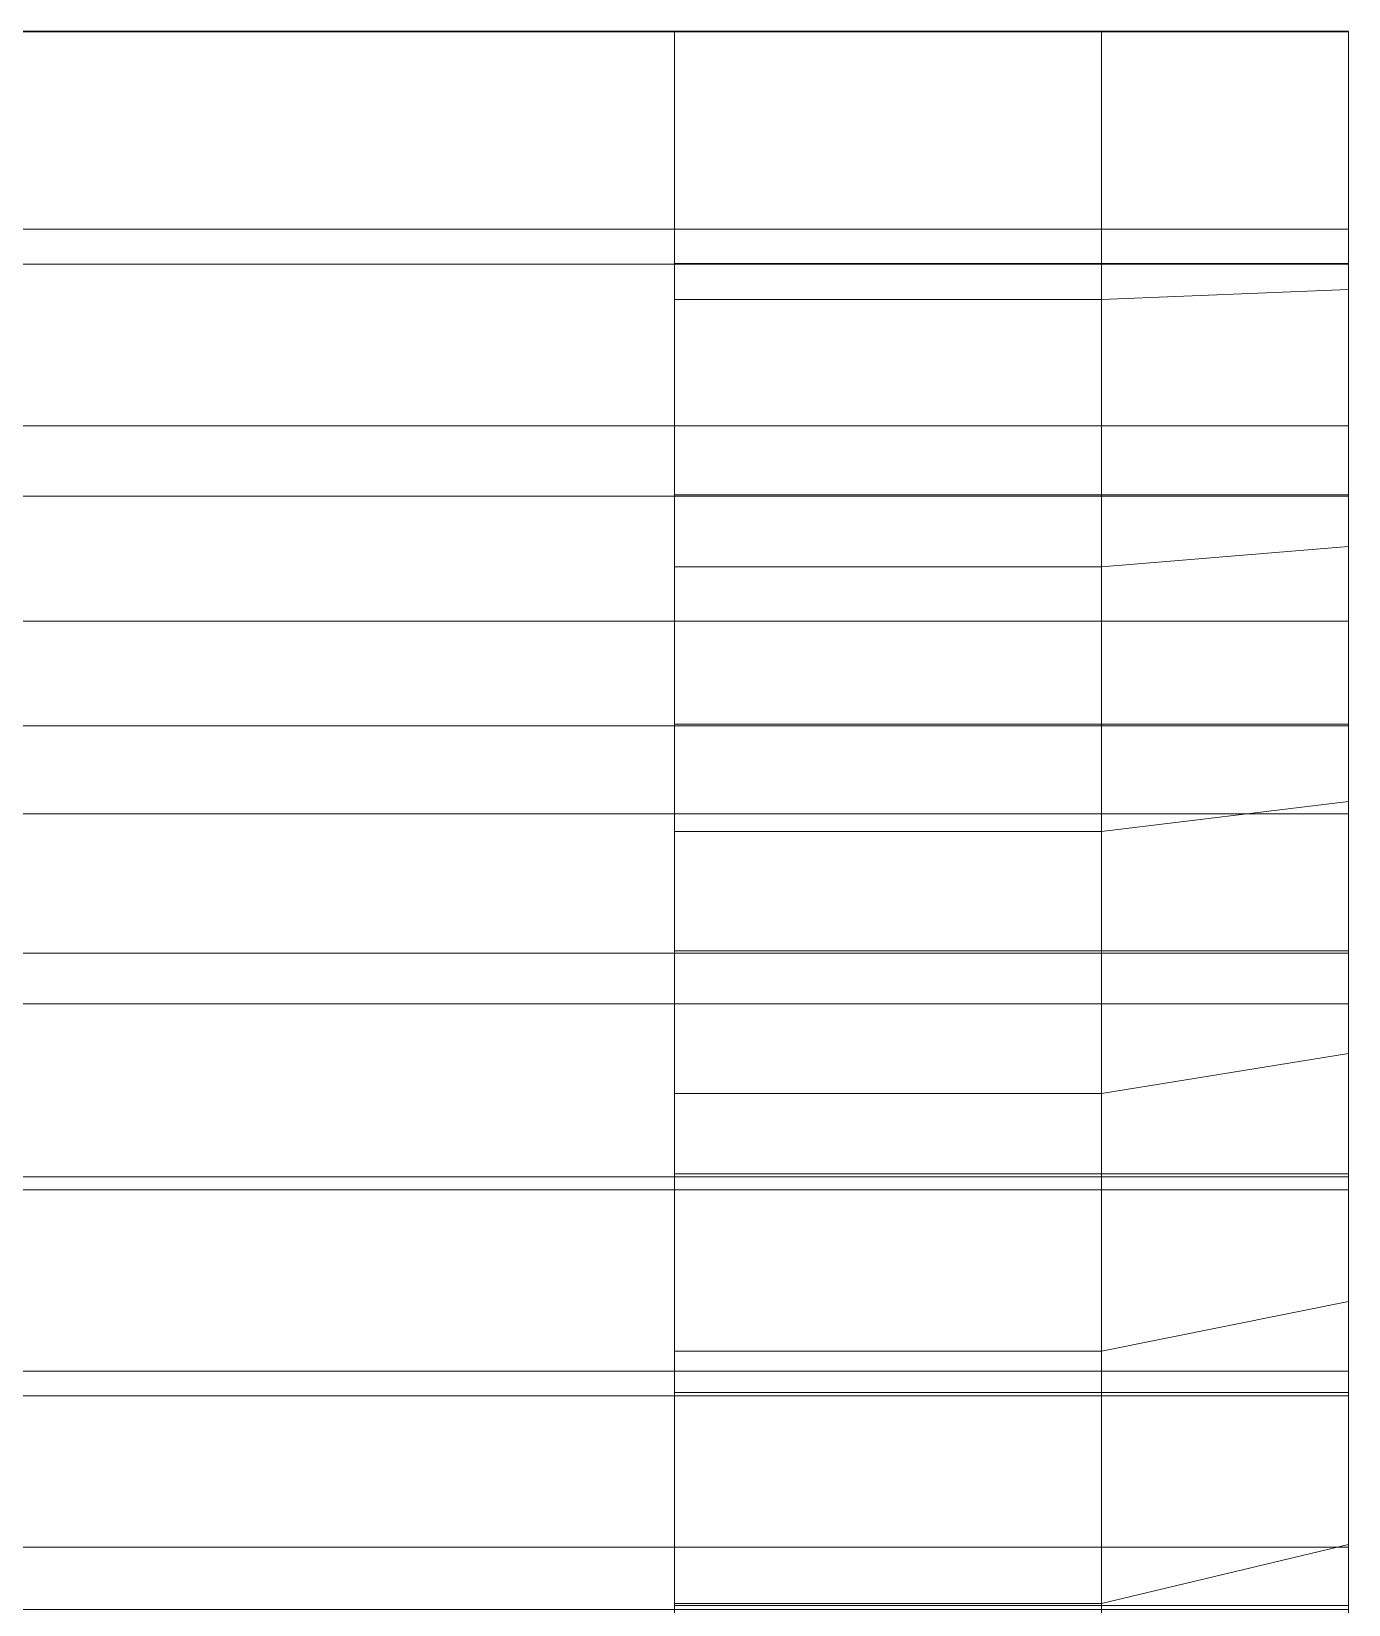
# Model space of a CAD drawing. Header units: millimetres. Extents: x -199 to -93, y -134 to 109.
# Drawn here: x -98.78 to -92.92, y -7 to 0 of the extents above; entities that cross this region are included whole.
import ezdxf

# ---------------------------------------------------------------- set-up
doc = ezdxf.new("R2010")
doc.units = ezdxf.units.MM
doc.layers.add('CIRCOLO_LU', color=7, linetype='Continuous')
doc.layers.add('ORING1', color=7, linetype='Continuous')

msp = doc.modelspace()

# ---------------------------------------------------------------- hatches: boundary and pattern name
at = {"extrusion": (2.22332e-16, 1, -1.09878e-16)}
h = msp.add_hatch(dxfattribs=at)
h.set_pattern_fill('ANGLE', color=256)
h.set_pattern_definition([(0, (148.414, 104.37), (0, 6.985), [5.08, -1.905]), (90, (148.414, 104.37), (-6.985, 4e-16), [5.08, -1.905])])
h.paths.add_polyline_path([(198.9139, 128.1467), (175.9139, 128.1467), (173.4139, 128.1467), (158.6639, 128.1467), (157.4139, 128.1467), (148.4139, 128.1467), (139.4139, 128.1467), (138.1639, 128.1467), (123.4139, 128.1467), (120.9139, 128.1467), (120.9139, 127.6147), (123.4139, 127.6147), (138.1639, 127.6147), (139.4139, 127.6147), (148.4139, 127.6147), (157.4139, 127.6147), (158.6639, 127.6147), (173.4139, 127.6147), (175.9139, 127.6147), (198.9139, 127.6147)], flags=17)
h.paths.add_polyline_path([(198.9139, 126.9909), (175.9139, 126.9909), (173.4139, 126.9909), (158.6639, 126.9909), (157.4139, 126.9909), (148.4139, 126.9909), (139.4139, 126.9909), (138.1639, 126.9909), (123.4139, 126.9909), (120.9139, 126.9909), (120.9139, 126.2779), (123.4139, 126.2779), (138.1639, 126.2779), (139.4139, 126.2779), (148.4139, 126.2779), (157.4139, 126.2779), (158.6639, 126.2779), (173.4139, 126.2779), (175.9139, 126.2779), (198.9139, 126.2779)], flags=17)
h.paths.add_polyline_path([(148.4139, 129.3209), (148.4139, 129.1731), (139.4139, 129.1731)], flags=16)
h.paths.add_polyline_path([(139.4139, 129.3209), (148.4139, 129.3209), (139.4139, 129.1731)], flags=16)
h.paths.add_polyline_path([(148.4139, 129.3703), (148.4139, 129.3209), (139.4139, 129.3209)], flags=16)
h.paths.add_polyline_path([(139.4139, 129.3703), (148.4139, 129.3703), (139.4139, 129.3209)], flags=16)
edge = h.paths.add_edge_path()
edge.add_line((92.9155, 122.6574), (94.0155, 123.372))
edge.add_line((94.0155, 123.372), (95.9155, 123.372))
edge.add_line((95.9155, 123.372), (95.9157, 120.8624))
edge.add_line((95.9157, 120.8624), (98.9139, 120.8624))
edge.add_line((98.9139, 120.8624), (98.9139, 123.372))
edge.add_line((98.9139, 123.372), (101.9139, 123.372))
edge.add_line((101.9139, 123.372), (101.9139, 120.8624))
edge.add_line((101.9139, 120.8624), (104.9139, 120.8624))
edge.add_line((104.9139, 120.8624), (104.9139, 123.372))
edge.add_line((104.9139, 123.372), (111.4139, 123.372))
edge.add_line((111.4139, 123.372), (111.4139, 122.022))
edge.add_line((111.4139, 122.022), (114.4139, 122.023))
edge.add_line((114.4139, 122.023), (114.4139, 123.3711))
edge.add_line((114.4139, 123.3711), (120.9139, 123.3711))
edge.add_line((120.9139, 123.3711), (120.9139, 129.3703))
edge.add_line((120.9139, 129.3703), (198.9139, 129.3703))
edge.add_line((198.9139, 129.3703), (198.9139, 123.3645))
edge.add_line((198.9139, 123.3645), (178.9139, 123.3645))
edge.add_line((178.9139, 123.3645), (175.9139, 118.3703))
edge.add_line((175.9139, 118.3703), (92.9157, 118.3703))
edge.add_line((92.9157, 118.3703), (92.9157, 122.6574))
h = msp.add_hatch(color=256, dxfattribs=at)
h.dxf.hatch_style = 1
h.paths.add_polyline_path([(92.9157, 118.3703), (175.9139, 118.3703), (178.9139, 123.3645), (198.9139, 123.3645), (198.9139, 129.3703), (120.9139, 129.3703), (120.9139, 123.3711), (114.4139, 123.3711), (114.4139, 122.023), (111.4139, 122.022), (111.4139, 123.372), (104.9139, 123.372), (104.9139, 120.8624), (101.9139, 120.8624), (101.9139, 123.372), (98.9139, 123.372), (98.9139, 120.8624), (95.9157, 120.8624), (95.9155, 123.372), (94.0155, 123.372), (92.9157, 122.6575)])

# ---------------------------------------------------------------- linework, layer by layer
for p, q in [((-139.628, 0, 90.3703), (-92.9157, 0, 90.3703)), ((-139.628, 0, 90.3703), (-92.9157, 0, 90.3703)), ((-139.628, 0, 90.3703), (-92.9157, 0, 90.3703)), ((-95.9157, 0, 87.8782), (-98.9139, 0, 87.8782)), ((-95.9157, 0, 87.8782), (-98.9139, 0, 87.8782)), ((-95.9157, 0, 87.8782), (-98.9139, 0, 87.8782)), ((-95.9155, 0, 85.3704), (-95.9157, 0, 87.8782)), ((-95.9155, 0, 85.3704), (-95.9157, 0, 87.8782)), ((-95.9155, 0, 85.3704), (-95.9157, 0, 87.8782)), ((-94.0155, 0, 85.3704), (-95.9155, 0, 85.3704)), ((-94.0155, 0, 85.3704), (-95.9155, 0, 85.3704)), ((-94.0155, 0, 85.3704), (-95.9155, 0, 85.3704)), ((-92.9155, 0, 86.085), (-94.0155, 0, 85.3704)), ((-92.9155, 0, 86.085), (-94.0155, 0, 85.3704)), ((-92.9155, 0, 86.085), (-94.0155, 0, 85.3704)), ((-92.9157, 0, 90.3703), (-92.9155, 0, 86.085)), ((-92.9157, 0, 90.3703), (-92.9155, 0, 86.085)), ((-92.9157, 0, 90.3703), (-92.9155, 0, 86.085)), ((-92.9157, 0, 90.3703), (-92.9155, 0, 86.085))]:
    msp.add_line(p, q, dxfattribs=at)
at = {"extrusion": (2.21181e-16, 0, -1), "elevation": -118.3703}
msp.add_lwpolyline([(92.9157, 0), (175.9139, 0), (175.9139, 0)], dxfattribs=at)
at = {"extrusion": (0, 1, 0)}
msp.add_lwpolyline([(92.9157, 90.3703), (92.9157, 86.085), (94.0155, 85.3704), (95.9155, 85.3704), (95.9157, 87.8782), (98.9139, 87.921), (98.9139, 85.3704), (101.9139, 85.3704), (101.9139, 87.8782), (104.9139, 87.8782), (104.9139, 85.3704), (111.4139, 85.3704), (111.4139, 86.7195), (111.4139, 86.7195), (114.4139, 86.7204), (114.4139, 85.3695), (120.9139, 85.3695), (120.9139, 79.4196), (123.4139, 79.3703), (138.1639, 81.6146), (138.1639, 88.3703), (139.628, 88.3703), (139.628, 90.3703)], close=True, dxfattribs=at)
at = {"layer": 'CIRCOLO_LU', "lineweight": 5}
for points, invisible_edges in [([(-98.9139, 0, 120.8624), (-98.9139, -1.0355, 120.8298), (-95.9157, -1.0355, 120.8298)], 12), ([(-98.9139, 0, 120.8624), (-95.9157, -1.0355, 120.8298), (-95.9157, 0, 120.8624)], 1), ([(-95.9157, 0, 118.3703), (-95.9157, -0.8791, 118.3426), (-98.9139, -0.8791, 118.3426)], 12), ([(-98.9139, -0.8791, 118.3426), (-98.9139, 0, 118.3703), (-95.9157, 0, 118.3703)], 12), ([(-95.9157, -0.8791, 90.3979), (-95.9157, 0, 90.3703), (-98.9139, 0, 90.3703)], 12), ([(-98.9139, 0, 90.3703), (-98.9139, -0.8791, 90.3979), (-95.9157, -0.8791, 90.3979)], 12), ([(-98.9139, -1.0355, 87.9107), (-98.9139, 0, 87.8782), (-95.9157, 0, 87.8782)], 12), ([(-98.9139, -1.0355, 87.9107), (-95.9157, 0, 87.8782), (-95.9157, -1.0355, 87.9107)], 1), ([(-92.9157, -0.8791, 90.3979), (-92.9157, 0, 90.3703), (-95.9157, 0, 90.3703)], 12), ([(-95.9157, 0, 90.3703), (-95.9157, -0.8791, 90.3979), (-92.9157, -0.8791, 90.3979)], 12), ([(-92.9157, 0, 118.3703), (-92.9157, -0.8791, 118.3426), (-95.9157, -0.8791, 118.3426)], 12), ([(-95.9157, -0.8791, 118.3426), (-95.9157, 0, 118.3703), (-92.9157, 0, 118.3703)], 12), ([(-95.9157, -1.0355, 87.9107), (-95.9157, 0, 87.8782), (-92.9157, 0, 87.8782)], 12), ([(-95.9157, -1.0355, 87.9107), (-92.9157, 0, 87.8782), (-92.9157, -1.0355, 87.9107)], 1), ([(-95.9157, 0, 120.8624), (-95.9157, -1.0355, 120.8298), (-92.9157, -1.0355, 120.8298)], 12), ([(-95.9157, 0, 120.8624), (-92.9157, -1.0355, 120.8298), (-92.9157, 0, 120.8624)], 1), ([(-92.9157, 0, 120.8624), (-92.9157, -1.0355, 120.8298), (-92.9157, 0, 118.3703)], 2), ([(-92.9157, -1.0355, 120.8298), (-92.9157, -0.8791, 118.3426), (-92.9157, 0, 118.3703)], 12), ([(-92.9157, -1.0355, 87.9107), (-92.9157, 0, 87.8782), (-92.9157, 0, 90.3703)], 12), ([(-92.9157, -1.0355, 87.9107), (-92.9157, 0, 90.3703), (-92.9157, -0.8791, 90.3979)], 1), ([(-95.9157, -0.8791, 118.3426), (-95.9157, -1.7547, 118.2599), (-98.9139, -1.7547, 118.2599)], 12), ([(-98.9139, -1.7547, 118.2599), (-98.9139, -0.8791, 118.3426), (-95.9157, -0.8791, 118.3426)], 12), ([(-95.9157, -1.7547, 90.4807), (-95.9157, -0.8791, 90.3979), (-98.9139, -0.8791, 90.3979)], 12), ([(-98.9139, -0.8791, 90.3979), (-98.9139, -1.7547, 90.4807), (-95.9157, -1.7547, 90.4807)], 12), ([(-92.9157, -1.7547, 90.4807), (-92.9157, -0.8791, 90.3979), (-95.9157, -0.8791, 90.3979)], 12), ([(-95.9157, -0.8791, 90.3979), (-95.9157, -1.7547, 90.4807), (-92.9157, -1.7547, 90.4807)], 12), ([(-92.9157, -0.8791, 118.3426), (-92.9157, -1.7547, 118.2599), (-95.9157, -1.7547, 118.2599)], 12), ([(-95.9157, -1.7547, 118.2599), (-95.9157, -0.8791, 118.3426), (-92.9157, -0.8791, 118.3426)], 12), ([(-92.9157, -1.0355, 120.8298), (-92.9157, -2.067, 120.7323), (-92.9157, -0.8791, 118.3426)], 2), ([(-92.9157, -2.067, 120.7323), (-92.9157, -1.7547, 118.2599), (-92.9157, -0.8791, 118.3426)], 12), ([(-92.9157, -2.067, 88.0082), (-92.9157, -1.0355, 87.9107), (-92.9157, -0.8791, 90.3979)], 12), ([(-92.9157, -2.067, 88.0082), (-92.9157, -0.8791, 90.3979), (-92.9157, -1.7547, 90.4807)], 1), ([(-98.9139, -2.067, 88.0082), (-98.9139, -1.0355, 87.9107), (-95.9157, -1.0355, 87.9107)], 12), ([(-98.9139, -2.067, 88.0082), (-95.9157, -1.0355, 87.9107), (-95.9157, -2.067, 88.0082)], 1), ([(-98.9139, -1.0355, 120.8298), (-98.9139, -2.067, 120.7323), (-95.9157, -2.067, 120.7323)], 12), ([(-98.9139, -1.0355, 120.8298), (-95.9157, -2.067, 120.7323), (-95.9157, -1.0355, 120.8298)], 1), ([(-95.9157, -2.067, 88.0082), (-95.9157, -1.0355, 87.9107), (-92.9157, -1.0355, 87.9107)], 12), ([(-95.9157, -2.067, 88.0082), (-92.9157, -1.0355, 87.9107), (-92.9157, -2.067, 88.0082)], 1), ([(-95.9157, -1.0355, 120.8298), (-95.9157, -2.067, 120.7323), (-92.9157, -2.067, 120.7323)], 12), ([(-95.9157, -1.0355, 120.8298), (-92.9157, -2.067, 120.7323), (-92.9157, -1.0355, 120.8298)], 1), ([(-95.9157, -2.6233, 90.6183), (-95.9157, -1.7547, 90.4807), (-98.9139, -1.7547, 90.4807)], 12), ([(-98.9139, -1.7547, 90.4807), (-98.9139, -2.6233, 90.6183), (-95.9157, -2.6233, 90.6183)], 12), ([(-95.9157, -1.7547, 118.2599), (-95.9157, -2.6233, 118.1223), (-98.9139, -2.6233, 118.1223)], 12), ([(-98.9139, -2.6233, 118.1223), (-98.9139, -1.7547, 118.2599), (-95.9157, -1.7547, 118.2599)], 12), ([(-92.9157, -1.7547, 118.2599), (-92.9157, -2.6233, 118.1223), (-95.9157, -2.6233, 118.1223)], 12), ([(-95.9157, -2.6233, 118.1223), (-95.9157, -1.7547, 118.2599), (-92.9157, -1.7547, 118.2599)], 12), ([(-92.9157, -2.6233, 90.6183), (-92.9157, -1.7547, 90.4807), (-95.9157, -1.7547, 90.4807)], 12), ([(-95.9157, -1.7547, 90.4807), (-95.9157, -2.6233, 90.6183), (-92.9157, -2.6233, 90.6183)], 12), ([(-92.9157, -2.067, 120.7323), (-92.9157, -3.0903, 120.5703), (-92.9157, -1.7547, 118.2599)], 2), ([(-92.9157, -3.0903, 120.5703), (-92.9157, -2.6233, 118.1223), (-92.9157, -1.7547, 118.2599)], 12), ([(-92.9157, -3.0903, 88.1703), (-92.9157, -2.067, 88.0082), (-92.9157, -1.7547, 90.4807)], 12), ([(-92.9157, -3.0903, 88.1703), (-92.9157, -1.7547, 90.4807), (-92.9157, -2.6233, 90.6183)], 1), ([(-98.9139, -2.067, 120.7323), (-98.9139, -3.0903, 120.5703), (-95.9157, -3.0903, 120.5703)], 12), ([(-98.9139, -2.067, 120.7323), (-95.9157, -3.0903, 120.5703), (-95.9157, -2.067, 120.7323)], 1), ([(-98.9139, -3.0903, 88.1703), (-98.9139, -2.067, 88.0082), (-95.9157, -2.067, 88.0082)], 12), ([(-98.9139, -3.0903, 88.1703), (-95.9157, -2.067, 88.0082), (-95.9157, -3.0903, 88.1703)], 1), ([(-95.9157, -3.0903, 88.1703), (-95.9157, -2.067, 88.0082), (-92.9157, -2.067, 88.0082)], 12), ([(-95.9157, -3.0903, 88.1703), (-92.9157, -2.067, 88.0082), (-92.9157, -3.0903, 88.1703)], 1), ([(-95.9157, -2.067, 120.7323), (-95.9157, -3.0903, 120.5703), (-92.9157, -3.0903, 120.5703)], 12), ([(-95.9157, -2.067, 120.7323), (-92.9157, -3.0903, 120.5703), (-92.9157, -2.067, 120.7323)], 1), ([(-95.9157, -2.6233, 118.1223), (-95.9157, -3.4817, 117.9304), (-98.9139, -3.4817, 117.9304)], 12), ([(-98.9139, -3.4817, 117.9304), (-98.9139, -2.6233, 118.1223), (-95.9157, -2.6233, 118.1223)], 12), ([(-95.9157, -3.4817, 90.8101), (-95.9157, -2.6233, 90.6183), (-98.9139, -2.6233, 90.6183)], 12), ([(-98.9139, -2.6233, 90.6183), (-98.9139, -3.4817, 90.8101), (-95.9157, -3.4817, 90.8101)], 12), ([(-92.9157, -3.4817, 90.8101), (-92.9157, -2.6233, 90.6183), (-95.9157, -2.6233, 90.6183)], 12), ([(-95.9157, -2.6233, 90.6183), (-95.9157, -3.4817, 90.8101), (-92.9157, -3.4817, 90.8101)], 12), ([(-92.9157, -2.6233, 118.1223), (-92.9157, -3.4817, 117.9304), (-95.9157, -3.4817, 117.9304)], 12), ([(-95.9157, -3.4817, 117.9304), (-95.9157, -2.6233, 118.1223), (-92.9157, -2.6233, 118.1223)], 12), ([(-92.9157, -3.0903, 120.5703), (-92.9157, -4.1014, 120.3443), (-92.9157, -2.6233, 118.1223)], 2), ([(-92.9157, -4.1014, 120.3443), (-92.9157, -3.4817, 117.9304), (-92.9157, -2.6233, 118.1223)], 12), ([(-92.9157, -4.1014, 88.3963), (-92.9157, -3.0903, 88.1703), (-92.9157, -2.6233, 90.6183)], 12), ([(-92.9157, -4.1014, 88.3963), (-92.9157, -2.6233, 90.6183), (-92.9157, -3.4817, 90.8101)], 1), ([(-98.9139, -3.0903, 120.5703), (-98.9139, -4.1014, 120.3443), (-95.9157, -4.1014, 120.3443)], 12), ([(-98.9139, -3.0903, 120.5703), (-95.9157, -4.1014, 120.3443), (-95.9157, -3.0903, 120.5703)], 1), ([(-98.9139, -4.1014, 88.3963), (-98.9139, -3.0903, 88.1703), (-95.9157, -3.0903, 88.1703)], 12), ([(-98.9139, -4.1014, 88.3963), (-95.9157, -3.0903, 88.1703), (-95.9157, -4.1014, 88.3963)], 1), ([(-95.9157, -4.1014, 88.3963), (-95.9157, -3.0903, 88.1703), (-92.9157, -3.0903, 88.1703)], 12), ([(-95.9157, -4.1014, 88.3963), (-92.9157, -3.0903, 88.1703), (-92.9157, -4.1014, 88.3963)], 1), ([(-95.9157, -3.0903, 120.5703), (-95.9157, -4.1014, 120.3443), (-92.9157, -4.1014, 120.3443)], 12), ([(-95.9157, -3.0903, 120.5703), (-92.9157, -4.1014, 120.3443), (-92.9157, -3.0903, 120.5703)], 1), ([(-95.9157, -4.3262, 91.0555), (-95.9157, -3.4817, 90.8101), (-98.9139, -3.4817, 90.8101)], 12), ([(-98.9139, -3.4817, 90.8101), (-98.9139, -4.3262, 91.0555), (-95.9157, -4.3262, 91.0555)], 12), ([(-95.9157, -3.4817, 117.9304), (-95.9157, -4.3262, 117.6851), (-98.9139, -4.3262, 117.6851)], 12), ([(-98.9139, -4.3262, 117.6851), (-98.9139, -3.4817, 117.9304), (-95.9157, -3.4817, 117.9304)], 12), ([(-92.9157, -4.3262, 91.0555), (-92.9157, -3.4817, 90.8101), (-95.9157, -3.4817, 90.8101)], 12), ([(-95.9157, -3.4817, 90.8101), (-95.9157, -4.3262, 91.0555), (-92.9157, -4.3262, 91.0555)], 12), ([(-92.9157, -3.4817, 117.9304), (-92.9157, -4.3262, 117.6851), (-95.9157, -4.3262, 117.6851)], 12), ([(-95.9157, -4.3262, 117.6851), (-95.9157, -3.4817, 117.9304), (-92.9157, -3.4817, 117.9304)], 12), ([(-92.9157, -4.1014, 120.3443), (-92.9157, -5.0963, 120.0552), (-92.9157, -3.4817, 117.9304)], 2), ([(-92.9157, -5.0963, 120.0552), (-92.9157, -4.3262, 117.6851), (-92.9157, -3.4817, 117.9304)], 12), ([(-92.9157, -5.0963, 88.6853), (-92.9157, -4.1014, 88.3963), (-92.9157, -3.4817, 90.8101)], 12), ([(-92.9157, -5.0963, 88.6853), (-92.9157, -3.4817, 90.8101), (-92.9157, -4.3262, 91.0555)], 1), ([(-98.9139, -4.1014, 120.3443), (-98.9139, -5.0963, 120.0552), (-95.9157, -5.0963, 120.0552)], 12), ([(-98.9139, -4.1014, 120.3443), (-95.9157, -5.0963, 120.0552), (-95.9157, -4.1014, 120.3443)], 1), ([(-98.9139, -5.0963, 88.6853), (-98.9139, -4.1014, 88.3963), (-95.9157, -4.1014, 88.3963)], 12), ([(-98.9139, -5.0963, 88.6853), (-95.9157, -4.1014, 88.3963), (-95.9157, -5.0963, 88.6853)], 1), ([(-95.9157, -5.0963, 88.6853), (-95.9157, -4.1014, 88.3963), (-92.9157, -4.1014, 88.3963)], 12), ([(-95.9157, -5.0963, 88.6853), (-92.9157, -4.1014, 88.3963), (-92.9157, -5.0963, 88.6853)], 1), ([(-95.9157, -4.1014, 120.3443), (-95.9157, -5.0963, 120.0552), (-92.9157, -5.0963, 120.0552)], 12), ([(-95.9157, -4.1014, 120.3443), (-92.9157, -5.0963, 120.0552), (-92.9157, -4.1014, 120.3443)], 1), ([(-95.9157, -5.1537, 91.3534), (-95.9157, -4.3262, 91.0555), (-98.9139, -4.3262, 91.0555)], 12), ([(-98.9139, -4.3262, 91.0555), (-98.9139, -5.1537, 91.3534), (-95.9157, -5.1537, 91.3534)], 12), ([(-95.9157, -4.3262, 117.6851), (-95.9157, -5.1537, 117.3871), (-98.9139, -5.1537, 117.3871)], 12), ([(-98.9139, -5.1537, 117.3871), (-98.9139, -4.3262, 117.6851), (-95.9157, -4.3262, 117.6851)], 12), ([(-92.9157, -5.1537, 91.3534), (-92.9157, -4.3262, 91.0555), (-95.9157, -4.3262, 91.0555)], 12), ([(-95.9157, -4.3262, 91.0555), (-95.9157, -5.1537, 91.3534), (-92.9157, -5.1537, 91.3534)], 12), ([(-92.9157, -4.3262, 117.6851), (-92.9157, -5.1537, 117.3871), (-95.9157, -5.1537, 117.3871)], 12), ([(-95.9157, -5.1537, 117.3871), (-95.9157, -4.3262, 117.6851), (-92.9157, -4.3262, 117.6851)], 12), ([(-92.9157, -5.0963, 120.0552), (-92.9157, -6.0712, 119.7043), (-92.9157, -4.3262, 117.6851)], 2), ([(-92.9157, -6.0712, 119.7043), (-92.9157, -5.1537, 117.3871), (-92.9157, -4.3262, 117.6851)], 12), ([(-92.9157, -6.0712, 89.0363), (-92.9157, -5.0963, 88.6853), (-92.9157, -4.3262, 91.0555)], 12), ([(-92.9157, -6.0712, 89.0363), (-92.9157, -4.3262, 91.0555), (-92.9157, -5.1537, 91.3534)], 1), ([(-98.9139, -6.0712, 89.0363), (-98.9139, -5.0963, 88.6853), (-95.9157, -5.0963, 88.6853)], 12), ([(-98.9139, -6.0712, 89.0363), (-95.9157, -5.0963, 88.6853), (-95.9157, -6.0712, 89.0363)], 1), ([(-98.9139, -5.0963, 120.0552), (-98.9139, -6.0712, 119.7043), (-95.9157, -6.0712, 119.7043)], 12), ([(-98.9139, -5.0963, 120.0552), (-95.9157, -6.0712, 119.7043), (-95.9157, -5.0963, 120.0552)], 1), ([(-95.9157, -6.0712, 89.0363), (-95.9157, -5.0963, 88.6853), (-92.9157, -5.0963, 88.6853)], 12), ([(-95.9157, -6.0712, 89.0363), (-92.9157, -5.0963, 88.6853), (-92.9157, -6.0712, 89.0363)], 1), ([(-95.9157, -5.0963, 120.0552), (-95.9157, -6.0712, 119.7043), (-92.9157, -6.0712, 119.7043)], 12), ([(-95.9157, -5.0963, 120.0552), (-92.9157, -6.0712, 119.7043), (-92.9157, -5.0963, 120.0552)], 1), ([(-95.9157, -5.9609, 91.7027), (-95.9157, -5.1537, 91.3534), (-98.9139, -5.1537, 91.3534)], 12), ([(-98.9139, -5.1537, 91.3534), (-98.9139, -5.9609, 91.7027), (-95.9157, -5.9609, 91.7027)], 12), ([(-95.9157, -5.1537, 117.3871), (-95.9157, -5.9609, 117.0379), (-98.9139, -5.9609, 117.0379)], 12), ([(-98.9139, -5.9609, 117.0379), (-98.9139, -5.1537, 117.3871), (-95.9157, -5.1537, 117.3871)], 12), ([(-92.9157, -5.1537, 117.3871), (-92.9157, -5.9609, 117.0379), (-95.9157, -5.9609, 117.0379)], 12), ([(-95.9157, -5.9609, 117.0379), (-95.9157, -5.1537, 117.3871), (-92.9157, -5.1537, 117.3871)], 12), ([(-92.9157, -5.9609, 91.7027), (-92.9157, -5.1537, 91.3534), (-95.9157, -5.1537, 91.3534)], 12), ([(-95.9157, -5.1537, 91.3534), (-95.9157, -5.9609, 91.7027), (-92.9157, -5.9609, 91.7027)], 12), ([(-92.9157, -6.0712, 119.7043), (-92.9157, -7.022, 119.2928), (-92.9157, -5.1537, 117.3871)], 2), ([(-92.9157, -7.022, 119.2928), (-92.9157, -5.9609, 117.0379), (-92.9157, -5.1537, 117.3871)], 12), ([(-92.9157, -7.022, 89.4478), (-92.9157, -6.0712, 89.0363), (-92.9157, -5.1537, 91.3534)], 12), ([(-92.9157, -7.022, 89.4478), (-92.9157, -5.1537, 91.3534), (-92.9157, -5.9609, 91.7027)], 1), ([(-95.9157, -5.9609, 117.0379), (-95.9157, -6.7446, 116.6386), (-98.9139, -6.7446, 116.6386)], 12), ([(-98.9139, -6.7446, 116.6386), (-98.9139, -5.9609, 117.0379), (-95.9157, -5.9609, 117.0379)], 12), ([(-95.9157, -6.7446, 92.102), (-95.9157, -5.9609, 91.7027), (-98.9139, -5.9609, 91.7027)], 12), ([(-98.9139, -5.9609, 91.7027), (-98.9139, -6.7446, 92.102), (-95.9157, -6.7446, 92.102)], 12), ([(-92.9157, -6.7446, 92.102), (-92.9157, -5.9609, 91.7027), (-95.9157, -5.9609, 91.7027)], 12), ([(-95.9157, -5.9609, 91.7027), (-95.9157, -6.7446, 92.102), (-92.9157, -6.7446, 92.102)], 12), ([(-92.9157, -5.9609, 117.0379), (-92.9157, -6.7446, 116.6386), (-95.9157, -6.7446, 116.6386)], 12), ([(-95.9157, -6.7446, 116.6386), (-95.9157, -5.9609, 117.0379), (-92.9157, -5.9609, 117.0379)], 12), ([(-92.9157, -7.022, 119.2928), (-92.9157, -7.9451, 118.8224), (-92.9157, -5.9609, 117.0379)], 2), ([(-92.9157, -7.9451, 118.8224), (-92.9157, -6.7446, 116.6386), (-92.9157, -5.9609, 117.0379)], 12), ([(-92.9157, -7.9451, 89.9181), (-92.9157, -7.022, 89.4478), (-92.9157, -5.9609, 91.7027)], 12), ([(-92.9157, -7.9451, 89.9181), (-92.9157, -5.9609, 91.7027), (-92.9157, -6.7446, 92.102)], 1), ([(-98.9139, -6.0712, 119.7043), (-98.9139, -7.022, 119.2928), (-95.9157, -7.022, 119.2928)], 12), ([(-98.9139, -6.0712, 119.7043), (-95.9157, -7.022, 119.2928), (-95.9157, -6.0712, 119.7043)], 1), ([(-98.9139, -7.022, 89.4478), (-98.9139, -6.0712, 89.0363), (-95.9157, -6.0712, 89.0363)], 12), ([(-98.9139, -7.022, 89.4478), (-95.9157, -6.0712, 89.0363), (-95.9157, -7.022, 89.4478)], 1), ([(-95.9157, -6.0712, 119.7043), (-95.9157, -7.022, 119.2928), (-92.9157, -7.022, 119.2928)], 12), ([(-95.9157, -6.0712, 119.7043), (-92.9157, -7.022, 119.2928), (-92.9157, -6.0712, 119.7043)], 1), ([(-95.9157, -7.022, 89.4478), (-95.9157, -6.0712, 89.0363), (-92.9157, -6.0712, 89.0363)], 12), ([(-95.9157, -7.022, 89.4478), (-92.9157, -6.0712, 89.0363), (-92.9157, -7.022, 89.4478)], 1), ([(-95.9157, -7.5016, 92.5497), (-95.9157, -6.7446, 92.102), (-98.9139, -6.7446, 92.102)], 12), ([(-98.9139, -6.7446, 92.102), (-98.9139, -7.5016, 92.5497), (-95.9157, -7.5016, 92.5497)], 12), ([(-95.9157, -6.7446, 116.6386), (-95.9157, -7.5016, 116.1909), (-98.9139, -7.5016, 116.1909)], 12), ([(-98.9139, -7.5016, 116.1909), (-98.9139, -6.7446, 116.6386), (-95.9157, -6.7446, 116.6386)], 12), ([(-92.9157, -7.5016, 92.5497), (-92.9157, -6.7446, 92.102), (-95.9157, -6.7446, 92.102)], 12), ([(-95.9157, -6.7446, 92.102), (-95.9157, -7.5016, 92.5497), (-92.9157, -7.5016, 92.5497)], 12), ([(-92.9157, -6.7446, 116.6386), (-92.9157, -7.5016, 116.1909), (-95.9157, -7.5016, 116.1909)], 12), ([(-95.9157, -7.5016, 116.1909), (-95.9157, -6.7446, 116.6386), (-92.9157, -6.7446, 116.6386)], 12), ([(-92.9157, -7.9451, 118.8224), (-92.9157, -8.8369, 118.295), (-92.9157, -6.7446, 116.6386)], 2), ([(-92.9157, -8.8369, 118.295), (-92.9157, -7.5016, 116.1909), (-92.9157, -6.7446, 116.6386)], 12), ([(-92.9157, -8.8369, 90.4455), (-92.9157, -7.9451, 89.9181), (-92.9157, -6.7446, 92.102)], 12), ([(-92.9157, -8.8369, 90.4455), (-92.9157, -6.7446, 92.102), (-92.9157, -7.5016, 92.5497)], 1)]:
    msp.add_3dface(points, dxfattribs=dict(at, invisible_edges=invisible_edges))
at = {"layer": 'ORING1', "lineweight": 5}
for points, invisible_edges in [([(-94.0155, -1.1931, 123.3345), (-94.0155, 0, 123.372), (-95.9155, 0, 123.372)], 12), ([(-95.9155, 0, 123.372), (-95.9155, -1.1931, 123.3345), (-94.0155, -1.1931, 123.3345)], 12), ([(-94.0155, 0, 85.3704), (-94.0155, -1.1931, 85.4079), (-95.9155, -1.1931, 85.4079)], 12), ([(-95.9155, -1.1931, 85.4079), (-95.9155, 0, 85.3704), (-94.0155, 0, 85.3704)], 12), ([(-92.9155, 0, 120.8214), (-92.9155, -1.0329, 120.789), (-95.9155, -1.0329, 120.789)], 12), ([(-95.9155, -1.0329, 120.789), (-95.9155, 0, 120.8214), (-92.9155, 0, 120.8214)], 12), ([(-92.9155, -1.0329, 87.9535), (-92.9155, 0, 87.921), (-95.9155, 0, 87.921)], 12), ([(-95.9155, 0, 87.921), (-95.9155, -1.0329, 87.9535), (-92.9155, -1.0329, 87.9535)], 12), ([(-95.9155, 0, 123.372), (-95.9155, 0, 122.022), (-95.9155, -1.1931, 123.3345)], 2), ([(-95.9155, 0, 122.022), (-95.9155, -1.1083, 121.9872), (-95.9155, -1.1931, 123.3345)], 12), ([(-95.9155, -1.1931, 85.4079), (-95.9155, -1.1083, 86.7552), (-95.9155, 0, 86.7204)], 12), ([(-95.9155, 0, 86.7204), (-95.9155, 0, 85.3704), (-95.9155, -1.1931, 85.4079)], 12), ([(-95.9155, -1.1083, 86.7552), (-95.9155, -1.0329, 87.9535), (-95.9155, 0, 87.921)], 12), ([(-95.9155, 0, 87.921), (-95.9155, 0, 86.7204), (-95.9155, -1.1083, 86.7552)], 12), ([(-95.9155, 0, 122.022), (-95.9155, 0, 120.8214), (-95.9155, -1.1083, 121.9872)], 2), ([(-95.9155, 0, 120.8214), (-95.9155, -1.0329, 120.789), (-95.9155, -1.1083, 121.9872)], 12), ([(-94.0155, -1.1931, 123.3345), (-92.9155, -1.1482, 122.6214), (-92.9155, 0, 122.6574)], 12), ([(-92.9155, 0, 122.6574), (-94.0155, 0, 123.372), (-94.0155, -1.1931, 123.3345)], 12), ([(-92.9155, 0, 86.085), (-92.9155, -1.1482, 86.1211), (-94.0155, -1.1931, 85.4079)], 12), ([(-94.0155, -1.1931, 85.4079), (-94.0155, 0, 85.3704), (-92.9155, 0, 86.085)], 12), ([(-92.9155, 0, 87.921), (-92.9155, -1.0329, 87.9535), (-92.9155, -1.1482, 86.1211)], 12), ([(-92.9155, -1.1482, 86.1211), (-92.9155, 0, 86.085), (-92.9155, 0, 87.921)], 12), ([(-92.9155, -1.1482, 122.6214), (-92.9155, -1.0329, 120.789), (-92.9155, 0, 120.8214)], 12), ([(-92.9155, -1.1482, 122.6214), (-92.9155, 0, 120.8214), (-92.9155, 0, 122.6574)], 1), ([(-92.9155, -1.0329, 120.789), (-92.9155, -2.0618, 120.6917), (-95.9155, -2.0618, 120.6917)], 12), ([(-95.9155, -2.0618, 120.6917), (-95.9155, -1.0329, 120.789), (-92.9155, -1.0329, 120.789)], 12), ([(-92.9155, -2.0618, 88.0507), (-92.9155, -1.0329, 87.9535), (-95.9155, -1.0329, 87.9535)], 12), ([(-95.9155, -1.0329, 87.9535), (-95.9155, -2.0618, 88.0507), (-92.9155, -2.0618, 88.0507)], 12), ([(-95.9155, -2.2122, 86.8596), (-95.9155, -2.0618, 88.0507), (-95.9155, -1.0329, 87.9535)], 12), ([(-95.9155, -1.0329, 87.9535), (-95.9155, -1.1083, 86.7552), (-95.9155, -2.2122, 86.8596)], 12), ([(-95.9155, -1.1083, 121.9872), (-95.9155, -1.0329, 120.789), (-95.9155, -2.2122, 121.8828)], 2), ([(-95.9155, -1.0329, 120.789), (-95.9155, -2.0618, 120.6917), (-95.9155, -2.2122, 121.8828)], 12), ([(-92.9155, -2.2919, 122.5133), (-92.9155, -2.0618, 120.6917), (-92.9155, -1.0329, 120.789)], 12), ([(-92.9155, -2.2919, 122.5133), (-92.9155, -1.0329, 120.789), (-92.9155, -1.1482, 122.6214)], 1), ([(-92.9155, -1.0329, 87.9535), (-92.9155, -2.0618, 88.0507), (-92.9155, -2.2919, 86.2292)], 12), ([(-92.9155, -2.2919, 86.2292), (-92.9155, -1.1482, 86.1211), (-92.9155, -1.0329, 87.9535)], 12), ([(-95.9155, -1.1931, 123.3345), (-95.9155, -1.1083, 121.9872), (-95.9155, -2.3814, 123.2222)], 2), ([(-95.9155, -1.1083, 121.9872), (-95.9155, -2.2122, 121.8828), (-95.9155, -2.3814, 123.2222)], 12), ([(-95.9155, -2.3814, 85.5202), (-95.9155, -2.2122, 86.8596), (-95.9155, -1.1083, 86.7552)], 12), ([(-95.9155, -1.1083, 86.7552), (-95.9155, -1.1931, 85.4079), (-95.9155, -2.3814, 85.5202)], 12), ([(-92.9155, -2.2919, 122.5133), (-92.9155, -1.1482, 122.6214), (-94.0155, -1.1931, 123.3345)], 12), ([(-94.0155, -1.1931, 85.4079), (-92.9155, -1.1482, 86.1211), (-92.9155, -2.2919, 86.2292)], 12), ([(-94.0155, -2.3814, 123.2222), (-94.0155, -1.1931, 123.3345), (-95.9155, -1.1931, 123.3345)], 12), ([(-95.9155, -1.1931, 123.3345), (-95.9155, -2.3814, 123.2222), (-94.0155, -2.3814, 123.2222)], 12), ([(-94.0155, -1.1931, 85.4079), (-94.0155, -2.3814, 85.5202), (-95.9155, -2.3814, 85.5202)], 12), ([(-95.9155, -2.3814, 85.5202), (-95.9155, -1.1931, 85.4079), (-94.0155, -1.1931, 85.4079)], 12), ([(-94.0155, -2.3814, 123.2222), (-92.9155, -2.2919, 122.5133), (-94.0155, -1.1931, 123.3345)], 2), ([(-94.0155, -1.1931, 85.4079), (-92.9155, -2.2919, 86.2292), (-94.0155, -2.3814, 85.5202)], 1), ([(-92.9155, -2.0618, 120.6917), (-92.9155, -3.0825, 120.53), (-95.9155, -3.0825, 120.53)], 12), ([(-95.9155, -3.0825, 120.53), (-95.9155, -2.0618, 120.6917), (-92.9155, -2.0618, 120.6917)], 12), ([(-92.9155, -3.0825, 88.2124), (-92.9155, -2.0618, 88.0507), (-95.9155, -2.0618, 88.0507)], 12), ([(-95.9155, -2.0618, 88.0507), (-95.9155, -3.0825, 88.2124), (-92.9155, -3.0825, 88.2124)], 12), ([(-95.9155, -3.3074, 87.0331), (-95.9155, -3.0825, 88.2124), (-95.9155, -2.0618, 88.0507)], 12), ([(-95.9155, -2.0618, 88.0507), (-95.9155, -2.2122, 86.8596), (-95.9155, -3.3074, 87.0331)], 12), ([(-95.9155, -2.2122, 121.8828), (-95.9155, -2.0618, 120.6917), (-95.9155, -3.3074, 121.7094)], 2), ([(-95.9155, -2.0618, 120.6917), (-95.9155, -3.0825, 120.53), (-95.9155, -3.3074, 121.7094)], 12), ([(-92.9155, -2.0618, 88.0507), (-92.9155, -3.0825, 88.2124), (-92.9155, -3.4265, 86.4089)], 12), ([(-92.9155, -3.4265, 86.4089), (-92.9155, -2.2919, 86.2292), (-92.9155, -2.0618, 88.0507)], 12), ([(-92.9155, -3.4265, 122.3335), (-92.9155, -3.0825, 120.53), (-92.9155, -2.0618, 120.6917)], 12), ([(-92.9155, -3.4265, 122.3335), (-92.9155, -2.0618, 120.6917), (-92.9155, -2.2919, 122.5133)], 1), ([(-95.9155, -2.3814, 123.2222), (-95.9155, -2.2122, 121.8828), (-95.9155, -3.5604, 123.0355)], 2), ([(-95.9155, -2.2122, 121.8828), (-95.9155, -3.3074, 121.7094), (-95.9155, -3.5604, 123.0355)], 12), ([(-95.9155, -3.5604, 85.707), (-95.9155, -3.3074, 87.0331), (-95.9155, -2.2122, 86.8596)], 12), ([(-95.9155, -2.2122, 86.8596), (-95.9155, -2.3814, 85.5202), (-95.9155, -3.5604, 85.707)], 12), ([(-92.9155, -3.4265, 122.3335), (-92.9155, -2.2919, 122.5133), (-94.0155, -2.3814, 123.2222)], 12), ([(-94.0155, -2.3814, 85.5202), (-92.9155, -2.2919, 86.2292), (-92.9155, -3.4265, 86.4089)], 12), ([(-94.0155, -3.5604, 123.0355), (-94.0155, -2.3814, 123.2222), (-95.9155, -2.3814, 123.2222)], 12), ([(-95.9155, -2.3814, 123.2222), (-95.9155, -3.5604, 123.0355), (-94.0155, -3.5604, 123.0355)], 12), ([(-94.0155, -2.3814, 85.5202), (-94.0155, -3.5604, 85.707), (-95.9155, -3.5604, 85.707)], 12), ([(-95.9155, -3.5604, 85.707), (-95.9155, -2.3814, 85.5202), (-94.0155, -2.3814, 85.5202)], 12), ([(-94.0155, -3.5604, 123.0355), (-92.9155, -3.4265, 122.3335), (-94.0155, -2.3814, 123.2222)], 2), ([(-94.0155, -2.3814, 85.5202), (-92.9155, -3.4265, 86.4089), (-94.0155, -3.5604, 85.707)], 1), ([(-92.9155, -3.0825, 120.53), (-92.9155, -4.091, 120.3046), (-95.9155, -4.091, 120.3046)], 12), ([(-95.9155, -4.091, 120.3046), (-95.9155, -3.0825, 120.53), (-92.9155, -3.0825, 120.53)], 12), ([(-92.9155, -4.091, 88.4378), (-92.9155, -3.0825, 88.2124), (-95.9155, -3.0825, 88.2124)], 12), ([(-95.9155, -3.0825, 88.2124), (-95.9155, -4.091, 88.4378), (-92.9155, -4.091, 88.4378)], 12), ([(-95.9155, -4.3896, 87.2749), (-95.9155, -4.091, 88.4378), (-95.9155, -3.0825, 88.2124)], 12), ([(-95.9155, -3.0825, 88.2124), (-95.9155, -3.3074, 87.0331), (-95.9155, -4.3896, 87.2749)], 12), ([(-95.9155, -3.3074, 121.7094), (-95.9155, -3.0825, 120.53), (-95.9155, -4.3896, 121.4675)], 2), ([(-95.9155, -3.0825, 120.53), (-95.9155, -4.091, 120.3046), (-95.9155, -4.3896, 121.4675)], 12), ([(-92.9155, -3.0825, 88.2124), (-92.9155, -4.091, 88.4378), (-92.9155, -4.5476, 86.6595)], 12), ([(-92.9155, -4.5476, 86.6595), (-92.9155, -3.4265, 86.4089), (-92.9155, -3.0825, 88.2124)], 12), ([(-92.9155, -4.5476, 122.0829), (-92.9155, -4.091, 120.3046), (-92.9155, -3.0825, 120.53)], 12), ([(-92.9155, -4.5476, 122.0829), (-92.9155, -3.0825, 120.53), (-92.9155, -3.4265, 122.3335)], 1), ([(-95.9155, -3.5604, 123.0355), (-95.9155, -3.3074, 121.7094), (-95.9155, -4.7253, 122.7751)], 2), ([(-95.9155, -3.3074, 121.7094), (-95.9155, -4.3896, 121.4675), (-95.9155, -4.7253, 122.7751)], 12), ([(-95.9155, -4.7253, 85.9674), (-95.9155, -4.3896, 87.2749), (-95.9155, -3.3074, 87.0331)], 12), ([(-95.9155, -3.3074, 87.0331), (-95.9155, -3.5604, 85.707), (-95.9155, -4.7253, 85.9674)], 12), ([(-92.9155, -4.5476, 122.0829), (-92.9155, -3.4265, 122.3335), (-94.0155, -3.5604, 123.0355)], 12), ([(-94.0155, -3.5604, 85.707), (-92.9155, -3.4265, 86.4089), (-92.9155, -4.5476, 86.6595)], 12), ([(-94.0155, -4.7253, 122.7751), (-94.0155, -3.5604, 123.0355), (-95.9155, -3.5604, 123.0355)], 12), ([(-95.9155, -3.5604, 123.0355), (-95.9155, -4.7253, 122.7751), (-94.0155, -4.7253, 122.7751)], 12), ([(-94.0155, -3.5604, 85.707), (-94.0155, -4.7253, 85.9674), (-95.9155, -4.7253, 85.9674)], 12), ([(-95.9155, -4.7253, 85.9674), (-95.9155, -3.5604, 85.707), (-94.0155, -3.5604, 85.707)], 12), ([(-94.0155, -4.7253, 122.7751), (-92.9155, -4.5476, 122.0829), (-94.0155, -3.5604, 123.0355)], 2), ([(-94.0155, -3.5604, 85.707), (-92.9155, -4.5476, 86.6595), (-94.0155, -4.7253, 85.9674)], 1), ([(-92.9155, -4.091, 120.3046), (-92.9155, -5.0834, 120.0163), (-95.9155, -5.0834, 120.0163)], 12), ([(-95.9155, -5.0834, 120.0163), (-95.9155, -4.091, 120.3046), (-92.9155, -4.091, 120.3046)], 12), ([(-92.9155, -5.0834, 88.7261), (-92.9155, -4.091, 88.4378), (-95.9155, -4.091, 88.4378)], 12), ([(-95.9155, -4.091, 88.4378), (-95.9155, -5.0834, 88.7261), (-92.9155, -5.0834, 88.7261)], 12), ([(-95.9155, -5.4544, 87.5843), (-95.9155, -5.0834, 88.7261), (-95.9155, -4.091, 88.4378)], 12), ([(-95.9155, -4.091, 88.4378), (-95.9155, -4.3896, 87.2749), (-95.9155, -5.4544, 87.5843)], 12), ([(-95.9155, -4.3896, 121.4675), (-95.9155, -4.091, 120.3046), (-95.9155, -5.4544, 121.1581)], 2), ([(-95.9155, -4.091, 120.3046), (-95.9155, -5.0834, 120.0163), (-95.9155, -5.4544, 121.1581)], 12), ([(-92.9155, -5.6508, 121.7625), (-92.9155, -5.0834, 120.0163), (-92.9155, -4.091, 120.3046)], 12), ([(-92.9155, -5.6508, 121.7625), (-92.9155, -4.091, 120.3046), (-92.9155, -4.5476, 122.0829)], 1), ([(-92.9155, -4.091, 88.4378), (-92.9155, -5.0834, 88.7261), (-92.9155, -5.6508, 86.98)], 12), ([(-92.9155, -5.6508, 86.98), (-92.9155, -4.5476, 86.6595), (-92.9155, -4.091, 88.4378)], 12), ([(-95.9155, -4.7253, 122.7751), (-95.9155, -4.3896, 121.4675), (-95.9155, -5.8716, 122.4421)], 2), ([(-95.9155, -4.3896, 121.4675), (-95.9155, -5.4544, 121.1581), (-95.9155, -5.8716, 122.4421)], 12), ([(-95.9155, -5.8716, 86.3004), (-95.9155, -5.4544, 87.5843), (-95.9155, -4.3896, 87.2749)], 12), ([(-95.9155, -4.3896, 87.2749), (-95.9155, -4.7253, 85.9674), (-95.9155, -5.8716, 86.3004)], 12), ([(-92.9155, -5.6508, 121.7625), (-92.9155, -4.5476, 122.0829), (-94.0155, -4.7253, 122.7751)], 12), ([(-94.0155, -4.7253, 85.9674), (-92.9155, -4.5476, 86.6595), (-92.9155, -5.6508, 86.98)], 12), ([(-94.0155, -5.8716, 122.4421), (-94.0155, -4.7253, 122.7751), (-95.9155, -4.7253, 122.7751)], 12), ([(-95.9155, -4.7253, 122.7751), (-95.9155, -5.8716, 122.4421), (-94.0155, -5.8716, 122.4421)], 12), ([(-94.0155, -4.7253, 85.9674), (-94.0155, -5.8716, 86.3004), (-95.9155, -5.8716, 86.3004)], 12), ([(-95.9155, -5.8716, 86.3004), (-95.9155, -4.7253, 85.9674), (-94.0155, -4.7253, 85.9674)], 12), ([(-94.0155, -5.8716, 122.4421), (-92.9155, -5.6508, 121.7625), (-94.0155, -4.7253, 122.7751)], 2), ([(-94.0155, -4.7253, 85.9674), (-92.9155, -5.6508, 86.98), (-94.0155, -5.8716, 86.3004)], 1), ([(-92.9155, -5.0834, 120.0163), (-92.9155, -6.0557, 119.6662), (-95.9155, -6.0557, 119.6662)], 12), ([(-95.9155, -6.0557, 119.6662), (-95.9155, -5.0834, 120.0163), (-92.9155, -5.0834, 120.0163)], 12), ([(-92.9155, -6.0557, 89.0762), (-92.9155, -5.0834, 88.7261), (-95.9155, -5.0834, 88.7261)], 12), ([(-95.9155, -5.0834, 88.7261), (-95.9155, -6.0557, 89.0762), (-92.9155, -6.0557, 89.0762)], 12), ([(-95.9155, -5.4544, 121.1581), (-95.9155, -5.0834, 120.0163), (-95.9155, -6.4977, 120.7825)], 2), ([(-95.9155, -5.0834, 120.0163), (-95.9155, -6.0557, 119.6662), (-95.9155, -6.4977, 120.7825)], 12), ([(-95.9155, -6.4977, 87.9599), (-95.9155, -6.0557, 89.0762), (-95.9155, -5.0834, 88.7261)], 12), ([(-95.9155, -5.0834, 88.7261), (-95.9155, -5.4544, 87.5843), (-95.9155, -6.4977, 87.9599)], 12), ([(-92.9155, -5.0834, 88.7261), (-92.9155, -6.0557, 89.0762), (-92.9155, -6.7316, 87.3691)], 12), ([(-92.9155, -6.7316, 87.3691), (-92.9155, -5.6508, 86.98), (-92.9155, -5.0834, 88.7261)], 12), ([(-92.9155, -6.7316, 121.3733), (-92.9155, -6.0557, 119.6662), (-92.9155, -5.0834, 120.0163)], 12), ([(-92.9155, -6.7316, 121.3733), (-92.9155, -5.0834, 120.0163), (-92.9155, -5.6508, 121.7625)], 1), ([(-95.9155, -5.8716, 122.4421), (-95.9155, -5.4544, 121.1581), (-95.9155, -6.9947, 122.0377)], 2), ([(-95.9155, -5.4544, 121.1581), (-95.9155, -6.4977, 120.7825), (-95.9155, -6.9947, 122.0377)], 12), ([(-95.9155, -6.9947, 86.7047), (-95.9155, -6.4977, 87.9599), (-95.9155, -5.4544, 87.5843)], 12), ([(-95.9155, -5.4544, 87.5843), (-95.9155, -5.8716, 86.3004), (-95.9155, -6.9947, 86.7047)], 12), ([(-92.9155, -6.7316, 121.3733), (-92.9155, -5.6508, 121.7625), (-94.0155, -5.8716, 122.4421)], 12), ([(-94.0155, -5.8716, 86.3004), (-92.9155, -5.6508, 86.98), (-92.9155, -6.7316, 87.3691)], 12), ([(-94.0155, -6.9947, 122.0377), (-94.0155, -5.8716, 122.4421), (-95.9155, -5.8716, 122.4421)], 12), ([(-95.9155, -5.8716, 122.4421), (-95.9155, -6.9947, 122.0377), (-94.0155, -6.9947, 122.0377)], 12), ([(-94.0155, -5.8716, 86.3004), (-94.0155, -6.9947, 86.7047), (-95.9155, -6.9947, 86.7047)], 12), ([(-95.9155, -6.9947, 86.7047), (-95.9155, -5.8716, 86.3004), (-94.0155, -5.8716, 86.3004)], 12), ([(-94.0155, -6.9947, 122.0377), (-92.9155, -6.7316, 121.3733), (-94.0155, -5.8716, 122.4421)], 2), ([(-94.0155, -5.8716, 86.3004), (-92.9155, -6.7316, 87.3691), (-94.0155, -6.9947, 86.7047)], 1), ([(-92.9155, -6.0557, 119.6662), (-92.9155, -7.0042, 119.2558), (-95.9155, -7.0042, 119.2558)], 12), ([(-95.9155, -7.0042, 119.2558), (-95.9155, -6.0557, 119.6662), (-92.9155, -6.0557, 119.6662)], 12), ([(-92.9155, -7.0042, 89.4866), (-92.9155, -6.0557, 89.0762), (-95.9155, -6.0557, 89.0762)], 12), ([(-95.9155, -6.0557, 89.0762), (-95.9155, -7.0042, 89.4866), (-92.9155, -7.0042, 89.4866)], 12), ([(-95.9155, -7.5153, 88.4003), (-95.9155, -7.0042, 89.4866), (-95.9155, -6.0557, 89.0762)], 12), ([(-95.9155, -6.0557, 89.0762), (-95.9155, -6.4977, 87.9599), (-95.9155, -7.5153, 88.4003)], 12), ([(-95.9155, -6.4977, 120.7825), (-95.9155, -6.0557, 119.6662), (-95.9155, -7.5153, 120.3421)], 2), ([(-95.9155, -6.0557, 119.6662), (-95.9155, -7.0042, 119.2558), (-95.9155, -7.5153, 120.3421)], 12), ([(-92.9155, -7.7859, 120.9171), (-92.9155, -7.0042, 119.2558), (-92.9155, -6.0557, 119.6662)], 12), ([(-92.9155, -7.7859, 120.9171), (-92.9155, -6.0557, 119.6662), (-92.9155, -6.7316, 121.3733)], 1), ([(-92.9155, -6.0557, 89.0762), (-92.9155, -7.0042, 89.4866), (-92.9155, -7.7859, 87.8253)], 12), ([(-92.9155, -7.7859, 87.8253), (-92.9155, -6.7316, 87.3691), (-92.9155, -6.0557, 89.0762)], 12), ([(-95.9155, -6.9947, 122.0377), (-95.9155, -6.4977, 120.7825), (-95.9155, -8.0901, 121.5637)], 2), ([(-95.9155, -6.4977, 120.7825), (-95.9155, -7.5153, 120.3421), (-95.9155, -8.0901, 121.5637)], 12), ([(-95.9155, -8.0901, 87.1788), (-95.9155, -7.5153, 88.4003), (-95.9155, -6.4977, 87.9599)], 12), ([(-95.9155, -6.4977, 87.9599), (-95.9155, -6.9947, 86.7047), (-95.9155, -8.0901, 87.1788)], 12), ([(-92.9155, -7.7859, 120.9171), (-92.9155, -6.7316, 121.3733), (-94.0155, -6.9947, 122.0377)], 12), ([(-94.0155, -6.9947, 86.7047), (-92.9155, -6.7316, 87.3691), (-92.9155, -7.7859, 87.8253)], 12), ([(-94.0155, -8.0901, 121.5637), (-94.0155, -6.9947, 122.0377), (-95.9155, -6.9947, 122.0377)], 12), ([(-95.9155, -6.9947, 122.0377), (-95.9155, -8.0901, 121.5637), (-94.0155, -8.0901, 121.5637)], 12), ([(-94.0155, -6.9947, 86.7047), (-94.0155, -8.0901, 87.1788), (-95.9155, -8.0901, 87.1788)], 12), ([(-95.9155, -8.0901, 87.1788), (-95.9155, -6.9947, 86.7047), (-94.0155, -6.9947, 86.7047)], 12), ([(-94.0155, -8.0901, 121.5637), (-92.9155, -7.7859, 120.9171), (-94.0155, -6.9947, 122.0377)], 2), ([(-94.0155, -6.9947, 86.7047), (-92.9155, -7.7859, 87.8253), (-94.0155, -8.0901, 87.1788)], 1)]:
    msp.add_3dface(points, dxfattribs=dict(at, invisible_edges=invisible_edges))

doc.saveas('drawing.dxf')
